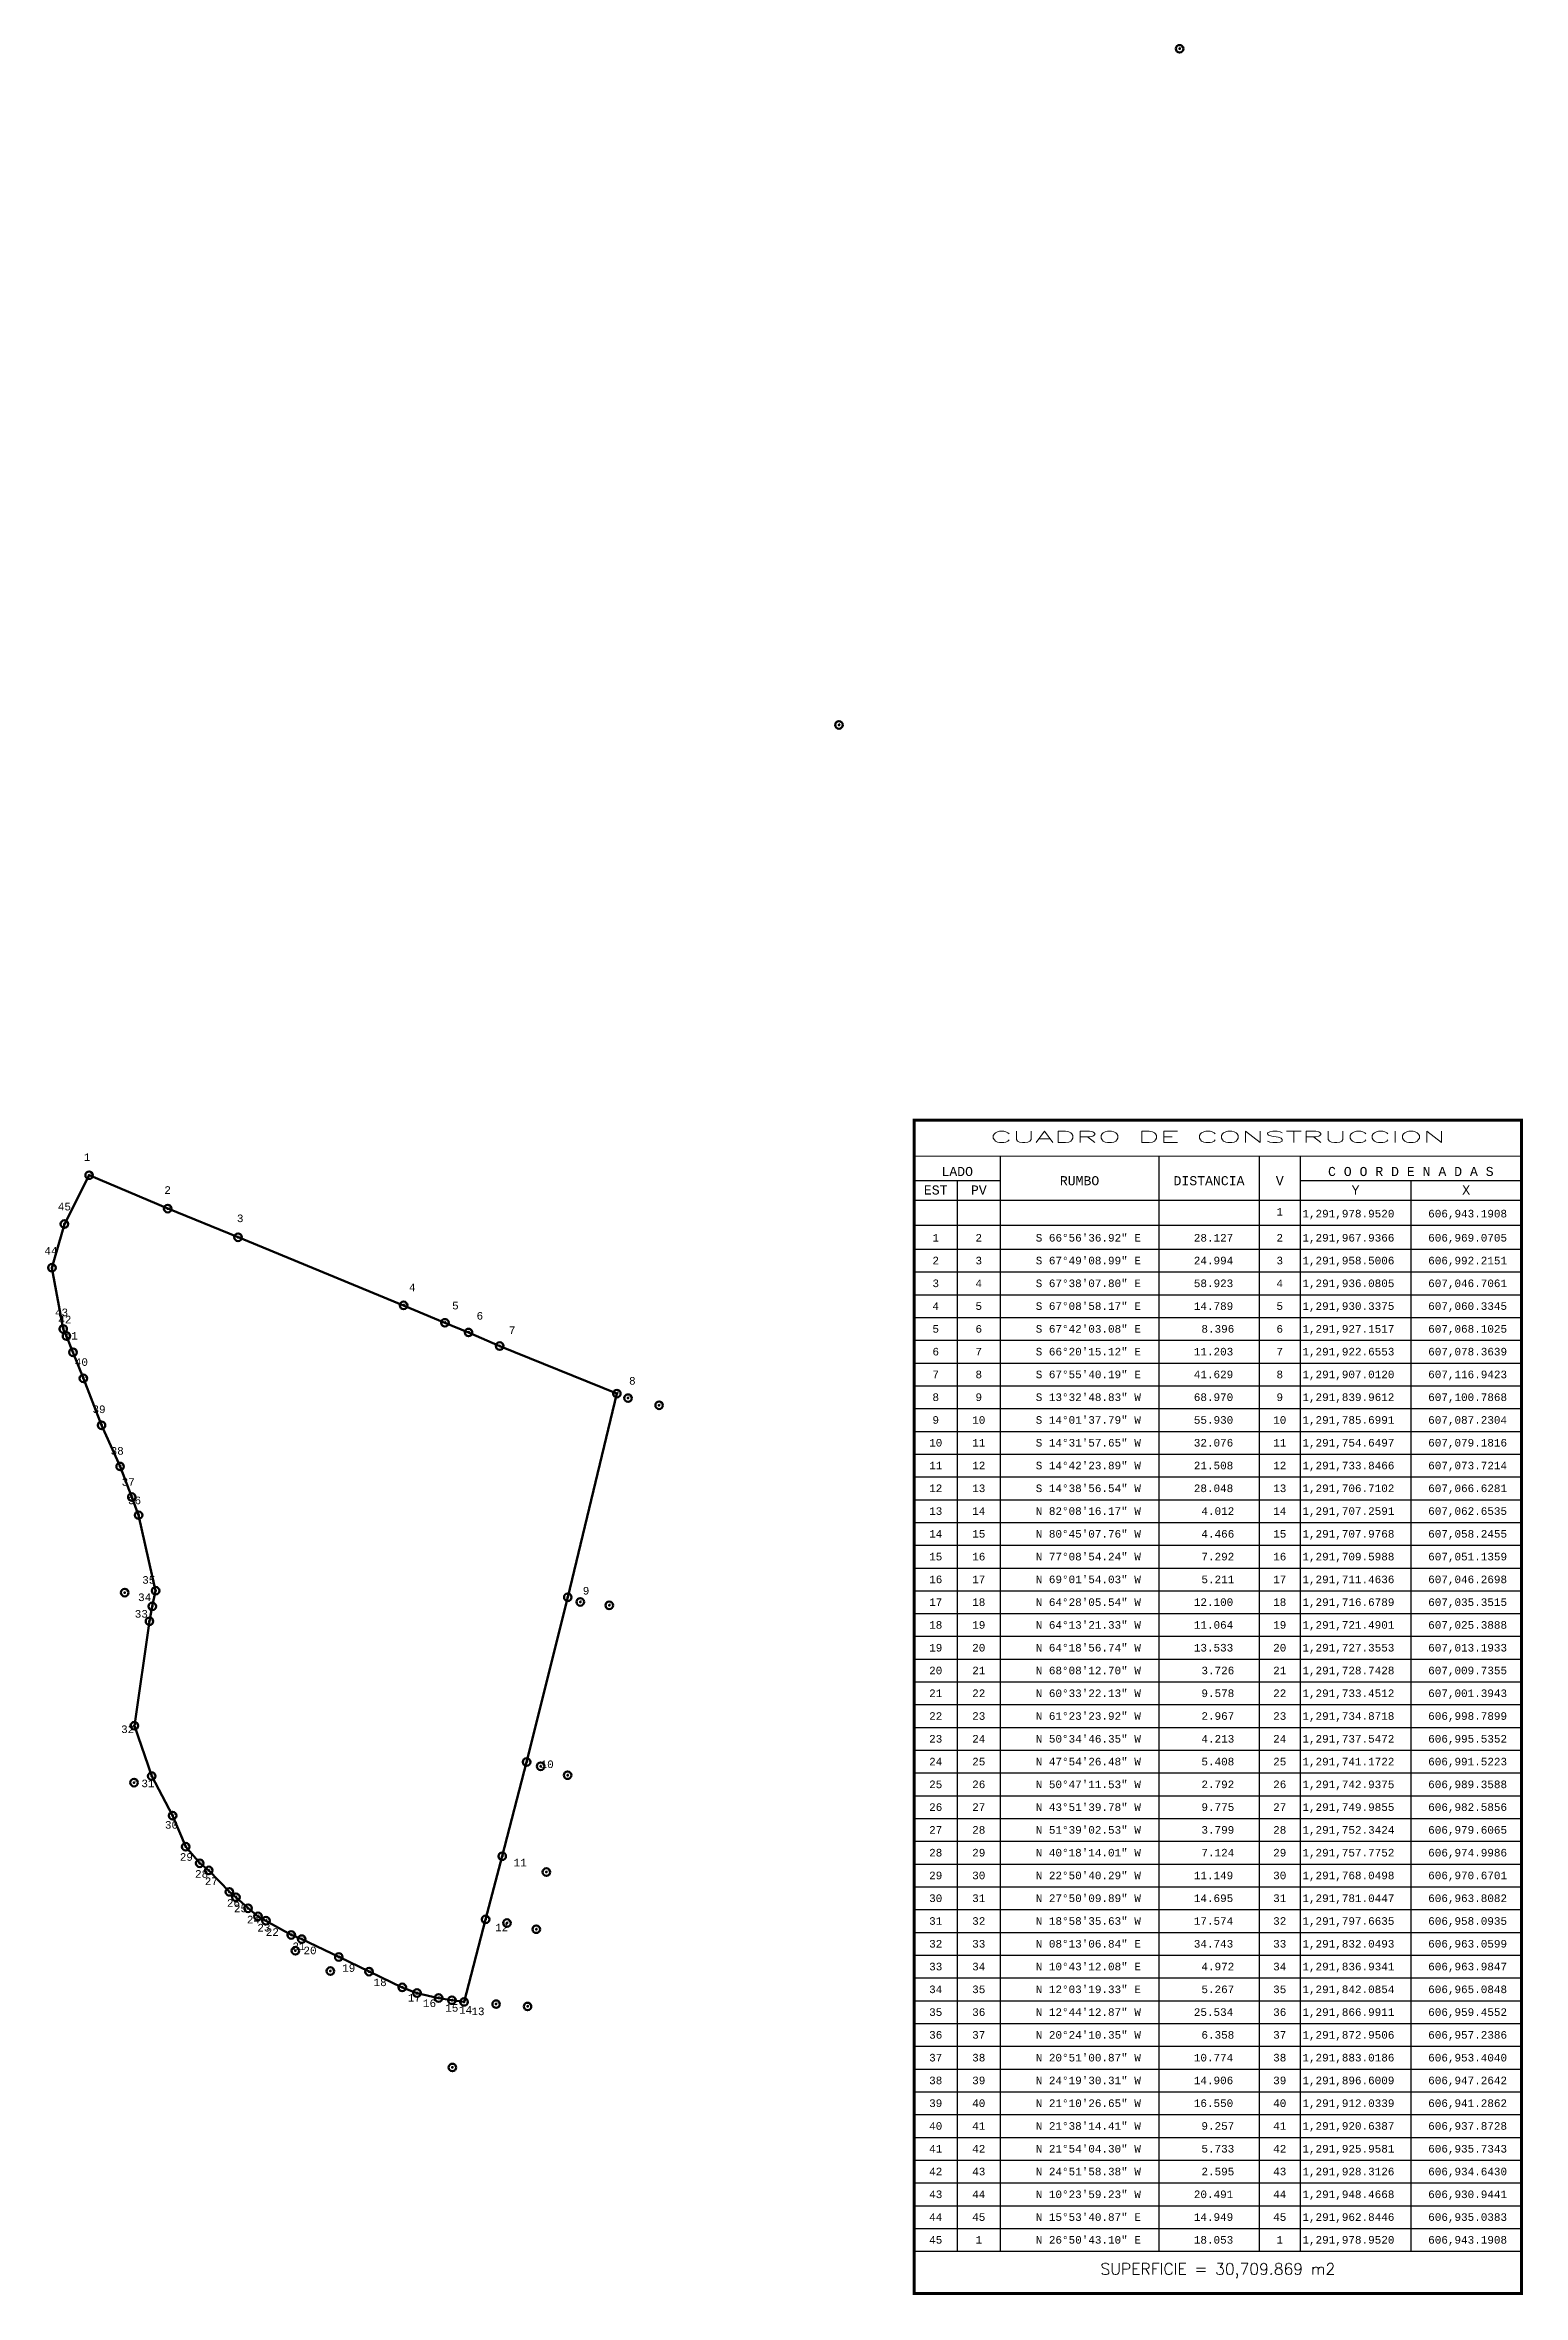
# Model space of a CAD drawing. Header units: millimetres. Extents: x 606929 to 607415, y 1291610 to 1292351.
import ezdxf
from ezdxf.enums import TextEntityAlignment as Align

# ---------------------------------------------------------------- set-up
doc = ezdxf.new("R2010")
doc.units = ezdxf.units.MM
doc.header["$PDMODE"] = 32
doc.header["$PDSIZE"] = 2.5
doc.layers.get('0').update_dxf_attribs({"color": 1, "linetype": 'CONTINUOUS', "lineweight": 100})
for name, color, linetype in [('CVL_CUADCON', 1, 'CONTINUOUS'), ('CVL_CUADCON_LIN', 8, 'CONTINUOUS'), ('CVL_CUADCON_TIT', 1, 'CONTINUOUS'), ('CVL_CUADCON_TX', 2, 'CONTINUOUS'), ('CVL_PUNTO', 2, 'CONTINUOUS'), ('CVL_PUNTO_NUM', 2, 'CONTINUOUS')]:
    doc.layers.add(name, color=color, linetype=linetype)
doc.layers.add('Point', color=5, linetype='CONTINUOUS', lineweight=100)
doc.layers.add('Point_Name', color=1, linetype='CONTINUOUS', lineweight=100)
doc.styles.add('HUECA1', font='hueca1.shx')
doc.styles.add('MONOTXT4', font='monotxt4.shx')
doc.styles.get("Standard").update_dxf_attribs({"font": 'arial.ttf', "width": 0.65})

msp = doc.modelspace()

# ---------------------------------------------------------------- linework, layer by layer
at = {"elevation": 70.14}
msp.add_lwpolyline([(607066.63, 1291706.71), (607062.65, 1291707.26), (607058.25, 1291707.98), (607051.14, 1291709.6), (607046.27, 1291711.46), (607035.35, 1291716.68), (607025.39, 1291721.49), (607013.19, 1291727.36), (607009.74, 1291728.74), (607001.39, 1291733.45), (606998.79, 1291734.87), (606995.54, 1291737.55), (606991.52, 1291741.17), (606989.36, 1291742.94), (606982.59, 1291749.99), (606979.61, 1291752.34), (606975, 1291757.78), (606970.67, 1291768.05), (606963.81, 1291781.04), (606958.09, 1291797.66), (606963.06, 1291832.05), (606963.98, 1291836.93), (606965.08, 1291842.09), (606959.46, 1291866.99), (606957.24, 1291872.95), (606953.4, 1291883.02), (606947.26, 1291896.6), (606941.29, 1291912.03), (606937.87, 1291920.64), (606935.73, 1291925.96), (606934.64, 1291928.31), (606930.94, 1291948.47), (606935.04, 1291962.84), (606943.19, 1291978.95), (606969.07, 1291967.94), (606992.22, 1291958.5), (607046.71, 1291936.08), (607060.33, 1291930.34), (607068.1, 1291927.15), (607078.36, 1291922.66), (607116.94, 1291907.01), (607100.79, 1291839.96), (607087.23, 1291785.7), (607079.18, 1291754.65), (607073.72, 1291733.85), (607066.63, 1291706.71)], dxfattribs=at)
at = {"layer": 'CVL_CUADCON', "color": 1, "linetype": 'Continuous', "const_width": 1, "flags": 128}
msp.add_lwpolyline([(607214.86, 1291997.09), (607414.79, 1291997.09), (607414.79, 1291610.68), (607214.86, 1291610.68)], close=True, dxfattribs=at)
at = {"layer": 'CVL_CUADCON', "color": 1, "linetype": 'Continuous', "const_width": 0.375, "flags": 128}
for points in [[(607214.86, 1291985.22), (607414.79, 1291985.22)], [(607214.86, 1291970.68), (607414.79, 1291970.68)], [(607214.86, 1291624.59), (607414.79, 1291624.59)]]:
    msp.add_lwpolyline(points, dxfattribs=at)
at = {"layer": 'CVL_CUADCON_LIN', "color": 8, "linetype": 'Continuous'}
for p, q in [((607243.18, 1291985.22), (607243.18, 1291624.59)), ((607295.36, 1291985.22), (607295.36, 1291624.59)), ((607328.47, 1291985.22), (607328.47, 1291624.59)), ((607341.93, 1291985.22), (607341.93, 1291624.59)), ((607214.86, 1291977.15), (607243.18, 1291977.15)), ((607229.01, 1291977.15), (607229.01, 1291624.59)), ((607341.93, 1291977.15), (607414.79, 1291977.15)), ((607378.36, 1291977.15), (607378.36, 1291624.59)), ((607214.86, 1291962.54), (607414.79, 1291962.54)), ((607214.86, 1291954.59), (607414.79, 1291954.59)), ((607214.86, 1291947.09), (607414.79, 1291947.09)), ((607214.86, 1291939.59), (607414.79, 1291939.59)), ((607214.86, 1291932.09), (607414.79, 1291932.09)), ((607214.86, 1291924.59), (607414.79, 1291924.59)), ((607214.86, 1291917.09), (607414.79, 1291917.09)), ((607214.86, 1291909.59), (607414.79, 1291909.59)), ((607214.86, 1291902.09), (607414.79, 1291902.09)), ((607214.86, 1291894.59), (607414.79, 1291894.59)), ((607214.86, 1291887.09), (607414.79, 1291887.09)), ((607214.86, 1291879.59), (607414.79, 1291879.59)), ((607214.86, 1291872.09), (607414.79, 1291872.09)), ((607214.86, 1291864.59), (607414.79, 1291864.59)), ((607214.86, 1291857.09), (607414.79, 1291857.09)), ((607214.86, 1291849.59), (607414.79, 1291849.59)), ((607214.86, 1291842.09), (607414.79, 1291842.09)), ((607214.86, 1291834.59), (607414.79, 1291834.59)), ((607214.86, 1291827.09), (607414.79, 1291827.09)), ((607214.86, 1291819.59), (607414.79, 1291819.59)), ((607214.86, 1291812.09), (607414.79, 1291812.09)), ((607214.86, 1291804.59), (607414.79, 1291804.59)), ((607214.86, 1291797.09), (607414.79, 1291797.09)), ((607214.86, 1291789.59), (607414.79, 1291789.59)), ((607214.86, 1291782.09), (607414.79, 1291782.09)), ((607214.86, 1291774.59), (607414.79, 1291774.59)), ((607214.86, 1291767.09), (607414.79, 1291767.09)), ((607214.86, 1291759.59), (607414.79, 1291759.59)), ((607214.86, 1291752.09), (607414.79, 1291752.09)), ((607214.86, 1291744.59), (607414.79, 1291744.59)), ((607214.86, 1291737.09), (607414.79, 1291737.09)), ((607214.86, 1291729.59), (607414.79, 1291729.59)), ((607214.86, 1291722.09), (607414.79, 1291722.09)), ((607214.86, 1291714.59), (607414.79, 1291714.59)), ((607214.86, 1291707.09), (607414.79, 1291707.09)), ((607214.86, 1291699.59), (607414.79, 1291699.59)), ((607214.86, 1291692.09), (607414.79, 1291692.09)), ((607214.86, 1291684.59), (607414.79, 1291684.59)), ((607214.86, 1291677.09), (607414.79, 1291677.09)), ((607214.86, 1291669.59), (607414.79, 1291669.59)), ((607214.86, 1291662.09), (607414.79, 1291662.09)), ((607214.86, 1291654.59), (607414.79, 1291654.59)), ((607214.86, 1291647.09), (607414.79, 1291647.09)), ((607214.86, 1291639.59), (607414.79, 1291639.59)), ((607214.86, 1291632.09), (607414.79, 1291632.09)), ((607214.86, 1291624.59), (607414.79, 1291624.59))]:
    msp.add_line(p, q, dxfattribs=at)
at = {"layer": 'CVL_PUNTO', "color": 2}
for p in [(606943.19, 1291978.95), (606969.07, 1291967.94), (606935.04, 1291962.84), (606992.22, 1291958.5), (606930.94, 1291948.47), (607046.71, 1291936.08), (607060.33, 1291930.34), (606934.64, 1291928.31), (606935.73, 1291925.96), (607068.1, 1291927.15), (607078.36, 1291922.66), (606937.87, 1291920.64), (606941.29, 1291912.03), (607116.94, 1291907.01), (606947.26, 1291896.6), (606953.4, 1291883.02), (606957.24, 1291872.95), (606959.46, 1291866.99), (606965.08, 1291842.09), (606963.98, 1291836.93), (607100.79, 1291839.96), (606963.06, 1291832.05), (606958.09, 1291797.66), (607087.23, 1291785.7), (606963.81, 1291781.04), (606970.67, 1291768.05), (606975, 1291757.78), (606979.61, 1291752.34), (607079.18, 1291754.65), (606982.59, 1291749.99), (606989.36, 1291742.94), (606991.52, 1291741.17), (606995.54, 1291737.55), (606998.79, 1291734.87), (607001.39, 1291733.45), (607073.72, 1291733.85), (607009.74, 1291728.74), (607013.19, 1291727.36), (607025.39, 1291721.49), (607035.35, 1291716.68), (607046.27, 1291711.46), (607051.14, 1291709.6), (607058.25, 1291707.98), (607062.65, 1291707.26), (607066.63, 1291706.71)]:
    msp.add_point(p, dxfattribs=at)
at = {"layer": 'Point'}
for p in [(607302.23, 1292349.89, 73.07), (607190.05, 1292127.22, 72.2), (606943.19, 1291978.95, 69.42), (606969.07, 1291967.94, 68.84), (606935.04, 1291962.84, 69.49), (606992.22, 1291958.5, 71.95), (606930.94, 1291948.47, 69.35), (607046.71, 1291936.08, 71.42), (607060.33, 1291930.34, 71.22), (606934.64, 1291928.31, 68.94), (606935.73, 1291925.96, 68.52), (607068.1, 1291927.15, 71.09), (607078.36, 1291922.66, 70.99), (606937.87, 1291920.64, 68.33), (606941.29, 1291912.03, 67.31), (607116.94, 1291907.01, 70.61), (607120.65, 1291905.53, 70.98), (607130.87, 1291903.2, 70.63), (606947.26, 1291896.6, 67.38), (606953.4, 1291883.02, 67.93), (606957.24, 1291872.95, 68.24), (606959.46, 1291866.99, 68.44), (606954.91, 1291841.5, 68.2), (606965.08, 1291842.09, 69.39), (606963.98, 1291836.93, 69.34), (607100.79, 1291839.96, 70.65), (607104.88, 1291838.42, 70.74), (607114.43, 1291837.3, 70.23), (606963.06, 1291832.05, 70.65), (606958.09, 1291797.66, 71), (607087.23, 1291785.7, 71.07), (607091.85, 1291784.3, 71.1), (607100.72, 1291781.36, 70.6), (606957.97, 1291778.91, 69.94), (606963.81, 1291781.04, 71.43), (606970.67, 1291768.05, 71.32), (606975, 1291757.78, 70.14), (606979.61, 1291752.34, 70.45), (607079.18, 1291754.65, 71.05), (606982.59, 1291749.99, 69.6), (607093.74, 1291749.44, 70.78), (606989.36, 1291742.94, 68.72), (606991.52, 1291741.17, 68.9), (606995.54, 1291737.55, 68.55), (606998.79, 1291734.87, 68.74), (607001.39, 1291733.45, 68.64), (607073.72, 1291733.85, 70.63), (607080.76, 1291732.65, 70.2), (607090.39, 1291730.64, 71.3), (607009.74, 1291728.74, 68.22), (607011.11, 1291723.54, 68.19), (607013.19, 1291727.36, 68.34), (607022.64, 1291716.84, 67.94), (607025.39, 1291721.49, 69.03), (607035.35, 1291716.68, 68.49), (607046.27, 1291711.46, 68.59), (607051.14, 1291709.6, 69.19), (607058.25, 1291707.98, 70.07), (607062.65, 1291707.26, 69.98), (607066.63, 1291706.71, 70.14), (607077.2, 1291705.96, 69.48), (607087.53, 1291705.19, 71.04), (607062.79, 1291685.1, 65.18)]:
    msp.add_point(p, dxfattribs=at)

# ---------------------------------------------------------------- texts
at = {"layer": 'CVL_CUADCON_TIT', "color": 1, "style": 'HUECA1', "width": 1.758658}
msp.add_text('CUADRO DE CONSTRUCCION', height=3.75, dxfattribs=at).set_placement((607239.86, 1291989.67), (607389.79, 1291989.67), align=Align.FIT)
at = {"layer": 'CVL_CUADCON_TIT', "color": 1, "style": 'MONOTXT4'}
for s, p in [('EST', (607221.93, 1291972.58)), ('LADO', (607229.01, 1291978.67)), ('PV', (607236.11, 1291972.58)), ('C O O R D E N A D A S', (607378.36, 1291978.67)), ('Y', (607360.16, 1291972.58)), ('X', (607396.58, 1291972.58))]:
    msp.add_text(s, height=3, dxfattribs=at).set_placement(p, align=Align.CENTER)
at = {"layer": 'CVL_CUADCON_TIT', "color": 1}
for s, height, style, p in [('RUMBO', 3, 'MONOTXT4', (607269.28, 1291977.14)), ('DISTANCIA', 3, 'MONOTXT4', (607311.91, 1291977.14)), ('V', 3, 'MONOTXT4', (607335.21, 1291977.14)), ('SUPERFICIE = 30,709.869 m2', 3.75, 'HUECA1', (607314.83, 1291618.18))]:
    msp.add_text(s, height=height, dxfattribs=dict(at, style=style)).set_placement(p, align=Align.MIDDLE)
at = {"layer": 'CVL_CUADCON_TX', "color": 2, "style": 'MONOTXT4'}
for s, p in [('1', (607335.2, 1291965.66)), ('1', (607221.93, 1291957.09)), ('2', (607236.1, 1291957.09)), ('2', (607335.2, 1291957.09)), ('2', (607221.93, 1291949.59)), ('3', (607236.1, 1291949.59)), ('3', (607335.2, 1291949.59)), ('3', (607221.93, 1291942.09)), ('4', (607236.1, 1291942.09)), ('4', (607335.2, 1291942.09)), ('4', (607221.93, 1291934.59)), ('5', (607236.1, 1291934.59)), ('5', (607335.2, 1291934.59)), ('5', (607221.93, 1291927.09)), ('6', (607236.1, 1291927.09)), ('6', (607335.2, 1291927.09)), ('6', (607221.93, 1291919.59)), ('7', (607236.1, 1291919.59)), ('7', (607335.2, 1291919.59)), ('7', (607221.93, 1291912.09)), ('8', (607236.1, 1291912.09)), ('8', (607335.2, 1291912.09)), ('8', (607221.93, 1291904.59)), ('9', (607236.1, 1291904.59)), ('9', (607335.2, 1291904.59)), ('9', (607221.93, 1291897.09)), ('10', (607236.1, 1291897.09)), ('10', (607335.2, 1291897.09)), ('10', (607221.93, 1291889.59)), ('11', (607236.1, 1291889.59)), ('11', (607335.2, 1291889.59)), ('11', (607221.93, 1291882.09)), ('12', (607236.1, 1291882.09)), ('12', (607335.2, 1291882.09)), ('12', (607221.93, 1291874.59)), ('13', (607236.1, 1291874.59)), ('13', (607335.2, 1291874.59)), ('13', (607221.93, 1291867.09)), ('14', (607236.1, 1291867.09)), ('14', (607335.2, 1291867.09)), ('14', (607221.93, 1291859.59)), ('15', (607236.1, 1291859.59)), ('15', (607335.2, 1291859.59)), ('15', (607221.93, 1291852.09)), ('16', (607236.1, 1291852.09)), ('16', (607335.2, 1291852.09)), ('16', (607221.93, 1291844.59)), ('17', (607236.1, 1291844.59)), ('17', (607335.2, 1291844.59)), ('17', (607221.93, 1291837.09)), ('18', (607236.1, 1291837.09)), ('18', (607335.2, 1291837.09)), ('18', (607221.93, 1291829.59)), ('19', (607236.1, 1291829.59)), ('19', (607335.2, 1291829.59)), ('19', (607221.93, 1291822.09)), ('20', (607236.1, 1291822.09)), ('20', (607335.2, 1291822.09)), ('20', (607221.93, 1291814.59)), ('21', (607236.1, 1291814.59)), ('21', (607335.2, 1291814.59)), ('21', (607221.93, 1291807.09)), ('22', (607236.1, 1291807.09)), ('22', (607335.2, 1291807.09)), ('22', (607221.93, 1291799.59)), ('23', (607236.1, 1291799.59)), ('23', (607335.2, 1291799.59)), ('23', (607221.93, 1291792.09)), ('24', (607236.1, 1291792.09)), ('24', (607335.2, 1291792.09)), ('24', (607221.93, 1291784.59)), ('25', (607236.1, 1291784.59)), ('25', (607335.2, 1291784.59)), ('25', (607221.93, 1291777.09)), ('26', (607236.1, 1291777.09)), ('26', (607335.2, 1291777.09)), ('26', (607221.93, 1291769.59)), ('27', (607236.1, 1291769.59)), ('27', (607335.2, 1291769.59)), ('27', (607221.93, 1291762.09)), ('28', (607236.1, 1291762.09)), ('28', (607335.2, 1291762.09)), ('28', (607221.93, 1291754.59)), ('29', (607236.1, 1291754.59)), ('29', (607335.2, 1291754.59)), ('29', (607221.93, 1291747.09)), ('30', (607236.1, 1291747.09)), ('30', (607335.2, 1291747.09)), ('30', (607221.93, 1291739.59)), ('31', (607236.1, 1291739.59)), ('31', (607335.2, 1291739.59)), ('31', (607221.93, 1291732.09)), ('32', (607236.1, 1291732.09)), ('32', (607335.2, 1291732.09)), ('32', (607221.93, 1291724.59)), ('33', (607236.1, 1291724.59)), ('33', (607335.2, 1291724.59)), ('33', (607221.93, 1291717.09)), ('34', (607236.1, 1291717.09)), ('34', (607335.2, 1291717.09)), ('34', (607221.93, 1291709.59)), ('35', (607236.1, 1291709.59)), ('35', (607335.2, 1291709.59)), ('35', (607221.93, 1291702.09)), ('36', (607236.1, 1291702.09)), ('36', (607335.2, 1291702.09)), ('36', (607221.93, 1291694.59)), ('37', (607236.1, 1291694.59)), ('37', (607335.2, 1291694.59)), ('37', (607221.93, 1291687.09)), ('38', (607236.1, 1291687.09)), ('38', (607335.2, 1291687.09)), ('38', (607221.93, 1291679.59)), ('39', (607236.1, 1291679.59)), ('39', (607335.2, 1291679.59)), ('39', (607221.93, 1291672.09)), ('40', (607236.1, 1291672.09)), ('40', (607335.2, 1291672.09)), ('40', (607221.93, 1291664.59)), ('41', (607236.1, 1291664.59)), ('41', (607335.2, 1291664.59)), ('41', (607221.93, 1291657.09)), ('42', (607236.1, 1291657.09)), ('42', (607335.2, 1291657.09)), ('42', (607221.93, 1291649.59)), ('43', (607236.1, 1291649.59)), ('43', (607335.2, 1291649.59)), ('43', (607221.93, 1291642.09)), ('44', (607236.1, 1291642.09)), ('44', (607335.2, 1291642.09)), ('44', (607221.93, 1291634.59)), ('45', (607236.1, 1291634.59)), ('45', (607335.2, 1291634.59)), ('45', (607221.93, 1291627.09)), ('1', (607236.1, 1291627.09)), ('1', (607335.2, 1291627.09))]:
    msp.add_text(s, height=2.5, dxfattribs=at).set_placement(p, align=Align.CENTER)
for s, p in [('1,291,978.9520', (607342.66, 1291965.04)), ('606,943.1908', (607384.08, 1291965.04)), ('S 66%%d56\'36.92" E', (607254.86, 1291957.09)), ('28.127', (607306.91, 1291957.09)), ('1,291,967.9366', (607342.66, 1291957.09)), ('606,969.0705', (607384.08, 1291957.09)), ('S 67%%d49\'08.99" E', (607254.86, 1291949.59)), ('24.994', (607306.91, 1291949.59)), ('1,291,958.5006', (607342.66, 1291949.59)), ('606,992.2151', (607384.08, 1291949.59)), ('S 67%%d38\'07.80" E', (607254.86, 1291942.09)), ('58.923', (607306.91, 1291942.09)), ('1,291,936.0805', (607342.66, 1291942.09)), ('607,046.7061', (607384.08, 1291942.09)), ('S 67%%d08\'58.17" E', (607254.86, 1291934.59)), ('14.789', (607306.91, 1291934.59)), ('1,291,930.3375', (607342.66, 1291934.59)), ('607,060.3345', (607384.08, 1291934.59)), ('S 67%%d42\'03.08" E', (607254.86, 1291927.09)), ('8.396', (607309.41, 1291927.09)), ('1,291,927.1517', (607342.66, 1291927.09)), ('607,068.1025', (607384.08, 1291927.09)), ('S 66%%d20\'15.12" E', (607254.86, 1291919.59)), ('11.203', (607306.91, 1291919.59)), ('1,291,922.6553', (607342.66, 1291919.59)), ('607,078.3639', (607384.08, 1291919.59)), ('S 67%%d55\'40.19" E', (607254.86, 1291912.09)), ('41.629', (607306.91, 1291912.09)), ('1,291,907.0120', (607342.66, 1291912.09)), ('607,116.9423', (607384.08, 1291912.09)), ('S 13%%d32\'48.83" W', (607254.86, 1291904.59)), ('68.970', (607306.91, 1291904.59)), ('1,291,839.9612', (607342.66, 1291904.59)), ('607,100.7868', (607384.08, 1291904.59)), ('S 14%%d01\'37.79" W', (607254.86, 1291897.09)), ('55.930', (607306.91, 1291897.09)), ('1,291,785.6991', (607342.66, 1291897.09)), ('607,087.2304', (607384.08, 1291897.09)), ('S 14%%d31\'57.65" W', (607254.86, 1291889.59)), ('32.076', (607306.91, 1291889.59)), ('1,291,754.6497', (607342.66, 1291889.59)), ('607,079.1816', (607384.08, 1291889.59)), ('S 14%%d42\'23.89" W', (607254.86, 1291882.09)), ('21.508', (607306.91, 1291882.09)), ('1,291,733.8466', (607342.66, 1291882.09)), ('607,073.7214', (607384.08, 1291882.09)), ('S 14%%d38\'56.54" W', (607254.86, 1291874.59)), ('28.048', (607306.91, 1291874.59)), ('1,291,706.7102', (607342.66, 1291874.59)), ('607,066.6281', (607384.08, 1291874.59)), ('N 82%%d08\'16.17" W', (607254.86, 1291867.09)), ('4.012', (607309.41, 1291867.09)), ('1,291,707.2591', (607342.66, 1291867.09)), ('607,062.6535', (607384.08, 1291867.09)), ('N 80%%d45\'07.76" W', (607254.86, 1291859.59)), ('4.466', (607309.41, 1291859.59)), ('1,291,707.9768', (607342.66, 1291859.59)), ('607,058.2455', (607384.08, 1291859.59)), ('N 77%%d08\'54.24" W', (607254.86, 1291852.09)), ('7.292', (607309.41, 1291852.09)), ('1,291,709.5988', (607342.66, 1291852.09)), ('607,051.1359', (607384.08, 1291852.09)), ('N 69%%d01\'54.03" W', (607254.86, 1291844.59)), ('5.211', (607309.41, 1291844.59)), ('1,291,711.4636', (607342.66, 1291844.59)), ('607,046.2698', (607384.08, 1291844.59)), ('N 64%%d28\'05.54" W', (607254.86, 1291837.09)), ('12.100', (607306.91, 1291837.09)), ('1,291,716.6789', (607342.66, 1291837.09)), ('607,035.3515', (607384.08, 1291837.09)), ('N 64%%d13\'21.33" W', (607254.86, 1291829.59)), ('11.064', (607306.91, 1291829.59)), ('1,291,721.4901', (607342.66, 1291829.59)), ('607,025.3888', (607384.08, 1291829.59)), ('N 64%%d18\'56.74" W', (607254.86, 1291822.09)), ('13.533', (607306.91, 1291822.09)), ('1,291,727.3553', (607342.66, 1291822.09)), ('607,013.1933', (607384.08, 1291822.09)), ('N 68%%d08\'12.70" W', (607254.86, 1291814.59)), ('3.726', (607309.41, 1291814.59)), ('1,291,728.7428', (607342.66, 1291814.59)), ('607,009.7355', (607384.08, 1291814.59)), ('N 60%%d33\'22.13" W', (607254.86, 1291807.09)), ('9.578', (607309.41, 1291807.09)), ('1,291,733.4512', (607342.66, 1291807.09)), ('607,001.3943', (607384.08, 1291807.09)), ('N 61%%d23\'23.92" W', (607254.86, 1291799.59)), ('2.967', (607309.41, 1291799.59)), ('1,291,734.8718', (607342.66, 1291799.59)), ('606,998.7899', (607384.08, 1291799.59)), ('N 50%%d34\'46.35" W', (607254.86, 1291792.09)), ('4.213', (607309.41, 1291792.09)), ('1,291,737.5472', (607342.66, 1291792.09)), ('606,995.5352', (607384.08, 1291792.09)), ('N 47%%d54\'26.48" W', (607254.86, 1291784.59)), ('5.408', (607309.41, 1291784.59)), ('1,291,741.1722', (607342.66, 1291784.59)), ('606,991.5223', (607384.08, 1291784.59)), ('N 50%%d47\'11.53" W', (607254.86, 1291777.09)), ('2.792', (607309.41, 1291777.09)), ('1,291,742.9375', (607342.66, 1291777.09)), ('606,989.3588', (607384.08, 1291777.09)), ('N 43%%d51\'39.78" W', (607254.86, 1291769.59)), ('9.775', (607309.41, 1291769.59)), ('1,291,749.9855', (607342.66, 1291769.59)), ('606,982.5856', (607384.08, 1291769.59)), ('N 51%%d39\'02.53" W', (607254.86, 1291762.09)), ('3.799', (607309.41, 1291762.09)), ('1,291,752.3424', (607342.66, 1291762.09)), ('606,979.6065', (607384.08, 1291762.09)), ('N 40%%d18\'14.01" W', (607254.86, 1291754.59)), ('7.124', (607309.41, 1291754.59)), ('1,291,757.7752', (607342.66, 1291754.59)), ('606,974.9986', (607384.08, 1291754.59)), ('N 22%%d50\'40.29" W', (607254.86, 1291747.09)), ('11.149', (607306.91, 1291747.09)), ('1,291,768.0498', (607342.66, 1291747.09)), ('606,970.6701', (607384.08, 1291747.09)), ('N 27%%d50\'09.89" W', (607254.86, 1291739.59)), ('14.695', (607306.91, 1291739.59)), ('1,291,781.0447', (607342.66, 1291739.59)), ('606,963.8082', (607384.08, 1291739.59)), ('N 18%%d58\'35.63" W', (607254.86, 1291732.09)), ('17.574', (607306.91, 1291732.09)), ('1,291,797.6635', (607342.66, 1291732.09)), ('606,958.0935', (607384.08, 1291732.09)), ('N 08%%d13\'06.84" E', (607254.86, 1291724.59)), ('34.743', (607306.91, 1291724.59)), ('1,291,832.0493', (607342.66, 1291724.59)), ('606,963.0599', (607384.08, 1291724.59)), ('N 10%%d43\'12.08" E', (607254.86, 1291717.09)), ('4.972', (607309.41, 1291717.09)), ('1,291,836.9341', (607342.66, 1291717.09)), ('606,963.9847', (607384.08, 1291717.09)), ('N 12%%d03\'19.33" E', (607254.86, 1291709.59)), ('5.267', (607309.41, 1291709.59)), ('1,291,842.0854', (607342.66, 1291709.59)), ('606,965.0848', (607384.08, 1291709.59)), ('N 12%%d44\'12.87" W', (607254.86, 1291702.09)), ('25.534', (607306.91, 1291702.09)), ('1,291,866.9911', (607342.66, 1291702.09)), ('606,959.4552', (607384.08, 1291702.09)), ('N 20%%d24\'10.35" W', (607254.86, 1291694.59)), ('6.358', (607309.41, 1291694.59)), ('1,291,872.9506', (607342.66, 1291694.59)), ('606,957.2386', (607384.08, 1291694.59)), ('N 20%%d51\'00.87" W', (607254.86, 1291687.09)), ('10.774', (607306.91, 1291687.09)), ('1,291,883.0186', (607342.66, 1291687.09)), ('606,953.4040', (607384.08, 1291687.09)), ('N 24%%d19\'30.31" W', (607254.86, 1291679.59)), ('14.906', (607306.91, 1291679.59)), ('1,291,896.6009', (607342.66, 1291679.59)), ('606,947.2642', (607384.08, 1291679.59)), ('N 21%%d10\'26.65" W', (607254.86, 1291672.09)), ('16.550', (607306.91, 1291672.09)), ('1,291,912.0339', (607342.66, 1291672.09)), ('606,941.2862', (607384.08, 1291672.09)), ('N 21%%d38\'14.41" W', (607254.86, 1291664.59)), ('9.257', (607309.41, 1291664.59)), ('1,291,920.6387', (607342.66, 1291664.59)), ('606,937.8728', (607384.08, 1291664.59)), ('N 21%%d54\'04.30" W', (607254.86, 1291657.09)), ('5.733', (607309.41, 1291657.09)), ('1,291,925.9581', (607342.66, 1291657.09)), ('606,935.7343', (607384.08, 1291657.09)), ('N 24%%d51\'58.38" W', (607254.86, 1291649.59)), ('2.595', (607309.41, 1291649.59)), ('1,291,928.3126', (607342.66, 1291649.59)), ('606,934.6430', (607384.08, 1291649.59)), ('N 10%%d23\'59.23" W', (607254.86, 1291642.09)), ('20.491', (607306.91, 1291642.09)), ('1,291,948.4668', (607342.66, 1291642.09)), ('606,930.9441', (607384.08, 1291642.09)), ('N 15%%d53\'40.87" E', (607254.86, 1291634.59)), ('14.949', (607306.91, 1291634.59)), ('1,291,962.8446', (607342.66, 1291634.59)), ('606,935.0383', (607384.08, 1291634.59)), ('N 26%%d50\'43.10" E', (607254.86, 1291627.09)), ('18.053', (607306.91, 1291627.09)), ('1,291,978.9520', (607342.66, 1291627.09)), ('606,943.1908', (607384.08, 1291627.09))]:
    msp.add_text(s, height=2.5, dxfattribs=at).set_placement(p)
at = {"layer": 'CVL_PUNTO_NUM', "color": 2, "style": 'MONOTXT4'}
for s, p in [('1', (606941.42, 1291983.63)), ('2', (606967.95, 1291972.81)), ('45', (606932.87, 1291967.35)), ('3', (606991.84, 1291963.49)), ('44', (606928.47, 1291952.81)), ('4', (607048.51, 1291940.74)), ('43', (606931.94, 1291932.52)), ('42', (606933.02, 1291930.16)), ('5', (607062.69, 1291934.75)), ('6', (607070.75, 1291931.39)), ('41', (606935.12, 1291924.82)), ('7', (607081.38, 1291926.64)), ('40', (606938.47, 1291916.16)), ('8', (607120.96, 1291909.99)), ('39', (606944.28, 1291900.61)), ('38', (606950.26, 1291886.9)), ('37', (606953.9, 1291876.67)), ('36', (606955.98, 1291870.59)), ('35', (606960.66, 1291844.41)), ('9', (607105.71, 1291840.84)), ('33', (606958.2, 1291833.24)), ('34', (606959.31, 1291838.7)), ('32', (606953.72, 1291795.24)), ('10', (607091.82, 1291783.71)), ('31', (606960.39, 1291777.4)), ('30', (606968.14, 1291763.74)), ('29', (606973.03, 1291753.18)), ('11', (607082.93, 1291751.34)), ('28', (606978.05, 1291747.59)), ('27', (606981.25, 1291745.17)), ('26', (606988.54, 1291738.01)), ('25', (606990.85, 1291736.22)), ('24', (606995.12, 1291732.56)), ('23', (606998.57, 1291729.88)), ('22', (607001.33, 1291728.45)), ('12', (607076.85, 1291729.95)), ('21', (607010.12, 1291723.76)), ('20', (607013.75, 1291722.39)), ('19', (607026.49, 1291716.61)), ('18', (607036.83, 1291711.9)), ('17', (607048.1, 1291706.81)), ('16', (607053.11, 1291705.01)), ('15', (607060.43, 1291703.48)), ('14', (607064.97, 1291702.83)), ('13', (607069.05, 1291702.34))]:
    msp.add_text(s, height=2.5, dxfattribs=at).set_placement(p)
at = {"layer": 'Point_Name'}
for s, p in [('p63', (607302.23, 1292350.14)), ('p62', (607190.05, 1292127.47)), ('p41', (606943.19, 1291979.2)), ('p42', (606969.07, 1291968.19)), ('p40', (606935.04, 1291963.09)), ('p43', (606992.22, 1291958.75)), ('p39', (606930.94, 1291948.72)), ('p44', (607046.71, 1291936.33)), ('p45', (607060.33, 1291930.59)), ('p38', (606934.64, 1291928.56)), ('p37', (606935.73, 1291926.21)), ('p46', (607068.1, 1291927.4)), ('p47', (607078.36, 1291922.91)), ('p36', (606937.87, 1291920.89)), ('p35', (606941.29, 1291912.28)), ('p48', (607116.94, 1291907.26)), ('p49', (607120.65, 1291905.78)), ('p50', (607130.87, 1291903.45)), ('p34', (606947.26, 1291896.85)), ('p33', (606953.4, 1291883.27)), ('p32', (606957.24, 1291873.2)), ('p31', (606959.46, 1291867.24)), ('p30', (606954.91, 1291841.75)), ('p29', (606965.08, 1291842.34)), ('p28', (606963.98, 1291837.18)), ('p51', (607100.79, 1291840.21)), ('p52', (607104.88, 1291838.67)), ('p53', (607114.43, 1291837.55)), ('p27', (606963.06, 1291832.3)), ('p26', (606958.09, 1291797.91)), ('p54', (607087.23, 1291785.95)), ('p55', (607091.85, 1291784.55)), ('p25', (606957.97, 1291779.16)), ('p24', (606963.81, 1291781.29)), ('p56', (607100.72, 1291781.61)), ('p23', (606970.67, 1291768.3)), ('p22', (606975, 1291758.03)), ('p21', (606979.61, 1291752.59)), ('p57', (607079.18, 1291754.9)), ('p20', (606982.59, 1291750.24)), ('p58', (607093.74, 1291749.69)), ('p19', (606989.36, 1291743.19)), ('p18', (606991.52, 1291741.42)), ('p17', (606995.54, 1291737.8)), ('p16', (606998.79, 1291735.12)), ('p15', (607001.39, 1291733.7)), ('p59', (607073.72, 1291734.1)), ('p60', (607080.76, 1291732.9)), ('p61', (607090.39, 1291730.89)), ('p14', (607009.74, 1291728.99)), ('p13', (607011.11, 1291723.79)), ('p12', (607013.19, 1291727.61)), ('p11', (607022.64, 1291717.09)), ('p10', (607025.39, 1291721.74)), ('p9', (607035.35, 1291716.93)), ('p8', (607046.27, 1291711.71)), ('p7', (607051.14, 1291709.85)), ('p6', (607058.25, 1291708.23)), ('p5', (607062.65, 1291707.51)), ('p1', (607066.63, 1291706.96)), ('p3', (607077.2, 1291706.21)), ('p4', (607087.53, 1291705.44)), ('p2', (607062.79, 1291685.35))]:
    msp.add_text(s, height=0.5, dxfattribs=at).set_placement(p)

doc.saveas('drawing.dxf')
